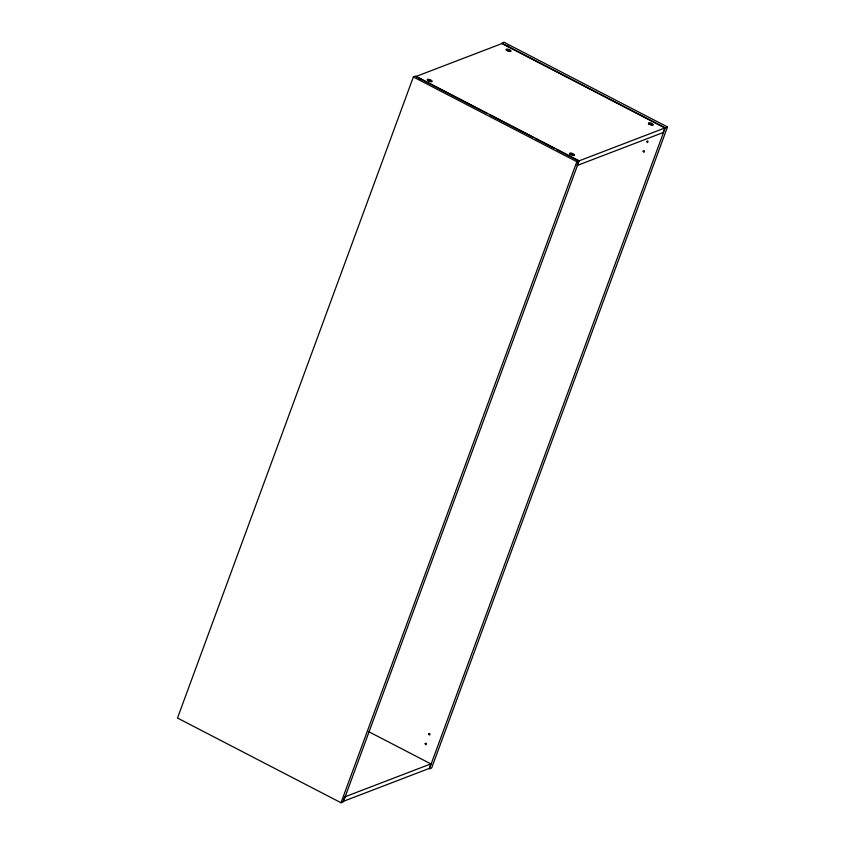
<?xml version="1.0" encoding="UTF-8"?>
<svg xmlns="http://www.w3.org/2000/svg" width="845" height="845" viewBox="0 0 845 845"><rect width="100%" height="100%" fill="white"/><g stroke="black" fill="none" stroke-linecap="round" stroke-linejoin="round"><path stroke-width="1.27" d="M413.363 76.979L177.503 718.028L341.01 802.75L343.281 801.884L579.142 160.835L415.634 76.113L413.363 76.979L576.871 161.701L664.835 127.996L663.156 132.549L577.061 165.535L578.74 160.983L556.464 149.449M341.01 802.75L576.871 161.701M430.865 763.891L429.197 768.443L343.102 801.43L344.781 796.877L430.865 763.891L368.747 731.696M665.226 127.838L429.366 768.887L431.637 768.02L667.497 126.972L503.99 42.25L501.719 43.116L665.226 127.838L667.497 126.972M574.114 155.395L574.368 155.258A2.588 0.856 20.2 0 0 571.685 153.23A2.588 0.856 20.2 0 0 570.121 154.191A2.588 0.856 20.2 0 0 574.315 155.322M420.218 78.49L419.469 78.775L421.085 78.934M506.313 45.493L507.929 45.651L507.169 45.947M664.835 127.996L501.898 43.57L415.803 76.557L487.311 113.61M489.656 114.825L533.026 137.302M535.371 138.517L554.13 148.234M649.594 124.395L648.506 123.476M507.317 50.668L506.229 49.749M570.755 154.603L569.667 153.695M428.478 80.877L427.38 79.969M425.162 743.653C425.943 746.959 427.591 741.709 425.162 743.653M428.742 733.946C429.524 737.252 431.161 732.002 428.742 733.946M643.151 151.171C643.943 154.477 645.58 149.227 643.151 151.171M646.731 141.464C647.513 144.759 649.15 139.52 646.731 141.464M428.616 79.789L429.366 80.93L431.203 81.131L428.616 79.789M507.454 49.58L508.162 50.225L507.634 50.425L510.042 50.922L507.454 49.58M570.893 153.515L571.6 154.16L571.072 154.36L573.48 154.857L570.893 153.515M649.742 123.307L650.439 123.94L649.911 124.152L652.329 124.648L649.742 123.307M648.96 123.983A2.588 0.856 20.2 0 0 653.153 125.102A2.588 0.856 20.2 0 0 650.523 123.021A2.588 0.856 20.2 0 0 648.96 123.983M506.683 50.256A2.588 0.856 20.2 0 0 510.866 51.376A2.588 0.856 20.2 0 0 508.246 49.295A2.588 0.856 20.2 0 0 506.683 50.256M427.834 80.465A2.588 0.856 20.2 0 0 432.027 81.595A2.588 0.856 20.2 0 0 429.408 79.514A2.588 0.856 20.2 0 0 427.834 80.465"/></g></svg>
